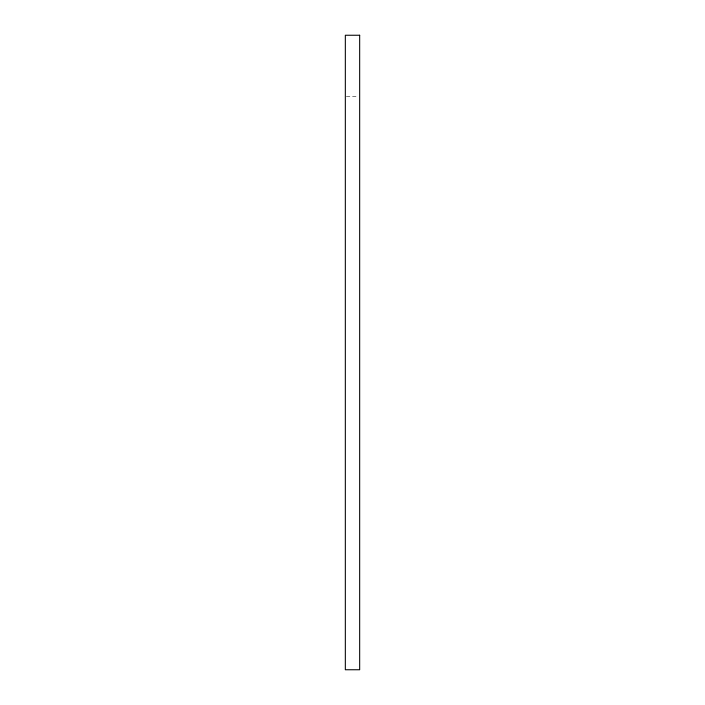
<?xml version="1.0" encoding="UTF-8"?>
<svg xmlns="http://www.w3.org/2000/svg" width="705" height="705" viewBox="0 0 705 705"><rect width="100%" height="100%" fill="white"/><g stroke="black" fill="none" stroke-linecap="round" stroke-linejoin="round"><path stroke-width="0.53" stroke-dasharray="3.52 2.64" d="M346.358 96.656L358.642 96.656"/><path stroke-width="1.06" d="M359.665 35.25L345.335 35.25L345.335 669.75L359.665 669.75L359.665 35.25"/></g></svg>
